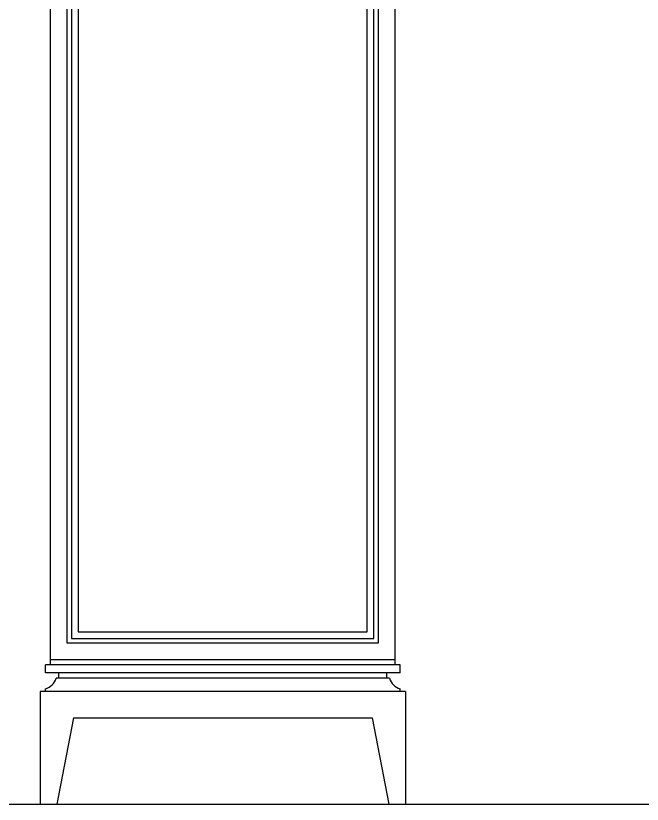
# Model space of a CAD drawing. Header units: inches. Extents: x 6.9 to 49.4, y 11.8 to 36.5.
# Drawn here: x 41.893 to 42.836, y 24.924 to 26.112 of the extents above; entities that cross this region are included whole.
import ezdxf

# ---------------------------------------------------------------- set-up
doc = ezdxf.new("R2010")
doc.units = ezdxf.units.IN
doc.header["$MEASUREMENT"] = 0
doc.layers.add('1', color=1, linetype='Continuous')

msp = doc.modelspace()

# ---------------------------------------------------------------- linework, layer by layer
at = {"layer": '1'}
for p, q in [((41.9447, 25.1339), (41.9447, 26.7639)), ((42.4638, 25.1339), (42.4638, 26.7639)), ((42.4713, 25.1339), (41.9373, 25.1339)), ((41.9373, 25.1219), (41.9373, 25.1339)), ((42.4713, 25.1219), (42.4713, 25.1339)), ((42.4713, 25.1219), (41.9373, 25.1219)), ((41.9573, 25.1139), (41.9573, 25.1219)), ((42.4513, 25.1139), (42.4513, 25.1219)), ((42.4553, 25.1139), (41.9533, 25.1139)), ((41.9373, 25.0939), (41.9373, 25.0979)), ((42.4713, 25.0939), (42.4713, 25.0979)), ((41.9293, 25.0939), (41.9293, 24.9239)), ((42.4793, 25.0939), (41.9293, 25.0939)), ((42.4793, 25.0939), (42.4793, 24.9239)), ((41.9793, 25.0539), (41.9543, 24.9239)), ((41.9793, 25.0539), (42.4293, 25.0539)), ((42.4293, 25.0539), (42.4543, 24.9239)), ((28.702, 24.9239), (49.0282, 24.9239))]:
    msp.add_line(p, q, dxfattribs=at)
for points in [[(42.4388, 26.7309), (41.9697, 26.7309), (41.9697, 25.1669), (42.4388, 25.1669)], [(42.4318, 26.7239), (41.9767, 26.7239), (41.9767, 25.1739), (42.4318, 25.1739)], [(42.4218, 26.7139), (41.9867, 26.7139), (41.9867, 25.1839), (42.4218, 25.1839)]]:
    msp.add_lwpolyline(points, close=True, dxfattribs=at)
msp.add_lwpolyline([(41.9447, 25.1419), (42.4638, 25.1419)], dxfattribs=at)
for centre, start, end in [((41.9303, 25.1209), 286.8806, 343.1194), ((42.4782, 25.1209), 196.8806, 253.1194)]:
    msp.add_arc(centre, 0.024, start, end, dxfattribs=at)

doc.saveas('drawing.dxf')
